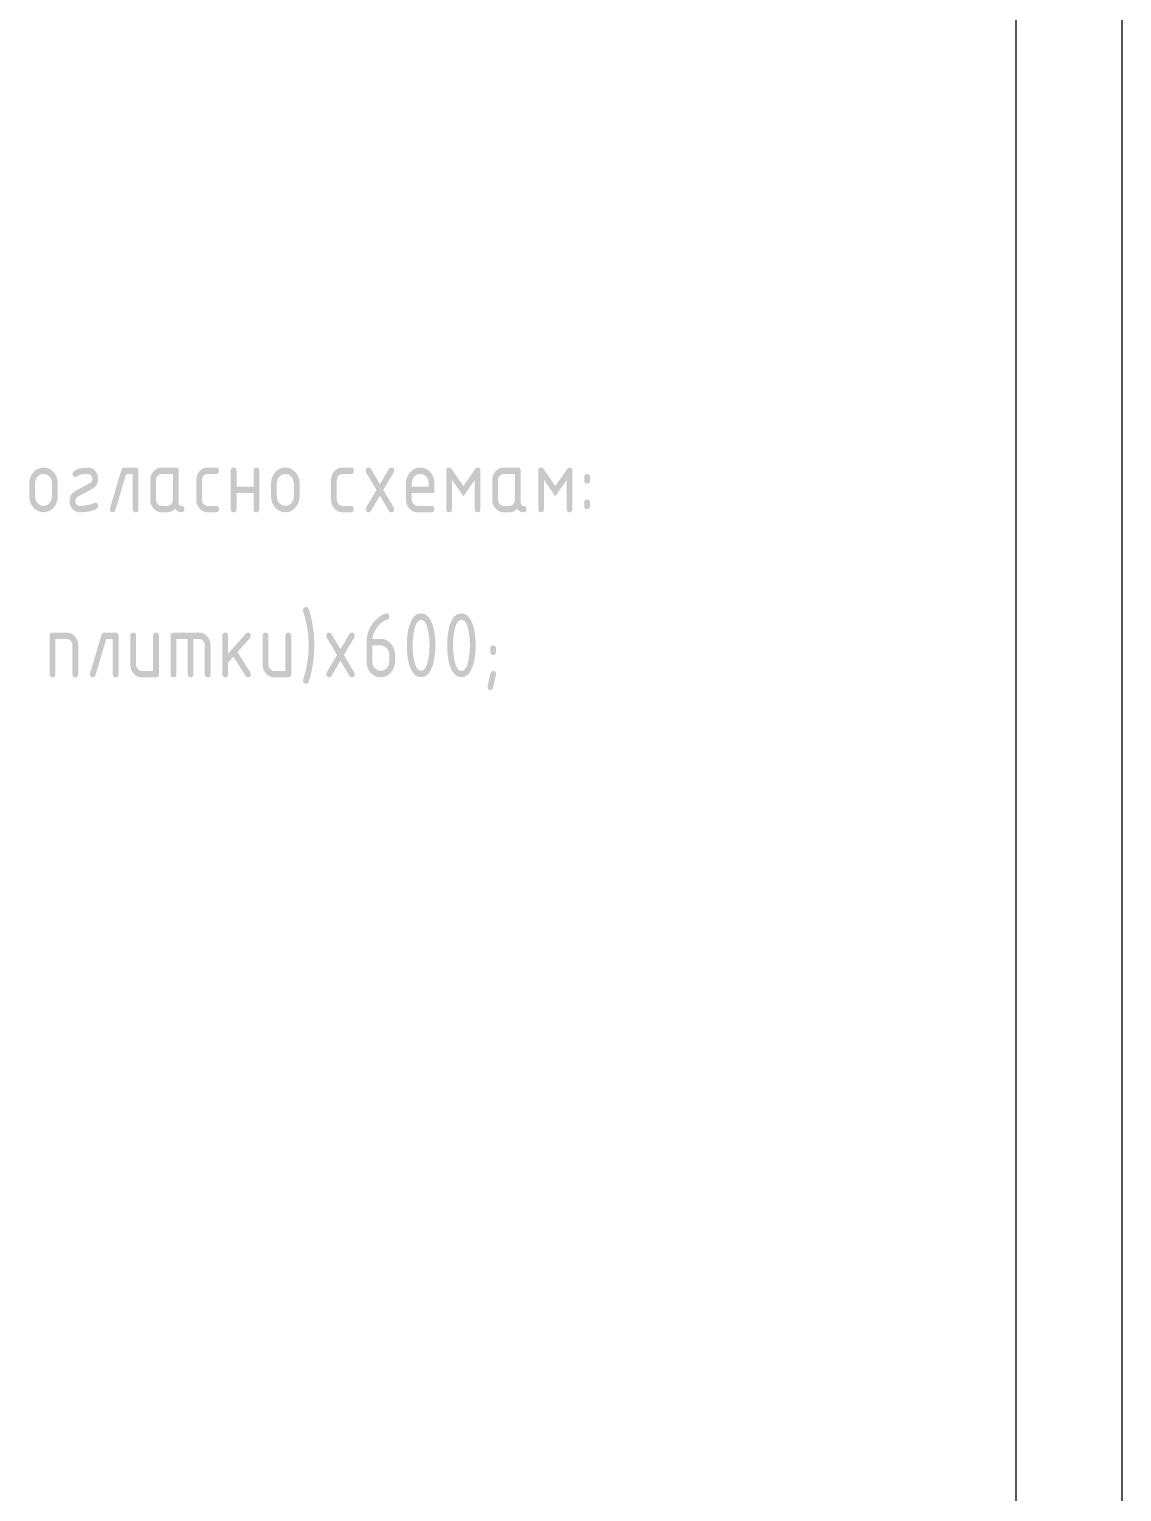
# Model space of a CAD drawing. Header units: millimetres. Extents: x 0 to 1189, y 0 to 841.
# Drawn here: x 1137.4 to 1189.1, y 212.2 to 281.4 of the extents above; entities that cross this region are included whole.
import ezdxf

# ---------------------------------------------------------------- set-up
doc = ezdxf.new("R2010")
doc.units = ezdxf.units.MM

msp = doc.modelspace()

# ---------------------------------------------------------------- hatches: boundary and pattern name
h = msp.add_hatch(color=7)
h.paths.add_polyline_path([(1137.395426, 259.330394), (1137.395426, 259.935628), (1137.40757, 260.088134), (1137.444209, 260.228392), (1137.505652, 260.356765), (1137.59221, 260.473614), (1137.695804, 260.570301), (1137.80994, 260.638979), (1137.934825, 260.679958), (1138.070665, 260.693549), (1138.206427, 260.680019), (1138.331183, 260.639461), (1138.445293, 260.571929), (1138.54912, 260.477473), (1138.635592, 260.360874), (1138.696845, 260.232182), (1138.733295, 260.090675), (1138.745352, 259.935628), (1138.745352, 259.330394), (1138.732623, 259.180437), (1138.694778, 259.041488), (1138.632336, 258.913598), (1138.545812, 258.796817), (1138.443355, 258.700131), (1138.329323, 258.631453), (1138.204748, 258.590473), (1138.070665, 258.576883), (1137.934825, 258.590473), (1137.80994, 258.631453), (1137.695804, 258.700131), (1137.59221, 258.796817), (1137.505652, 258.913598), (1137.444209, 259.041488), (1137.40757, 259.180437)])
h.paths.add_polyline_path([(1138.474154, 259.334804), (1138.474154, 259.940038), (1138.445285, 260.113602), (1138.357297, 260.261948), (1138.22659, 260.360822), (1138.070665, 260.393137), (1137.91474, 260.360822), (1137.784033, 260.261948), (1137.695838, 260.113602), (1137.667175, 259.940038), (1137.667175, 259.334804), (1137.695838, 259.157932), (1137.784033, 259.012894), (1137.91474, 258.911815), (1138.070665, 258.877295), (1138.22659, 258.911815), (1138.357297, 259.012894), (1138.445285, 259.159379)])
h = msp.add_hatch(color=7)
h.dxf.hatch_style = 2
h.paths.add_polyline_path([(1140.51761, 259.029981), (1140.577253, 259.020464), (1140.619792, 258.991879), (1140.645277, 258.944173), (1140.65376, 258.877295), (1140.634399, 258.801709), (1140.578244, 258.742247), (1140.430664, 258.6699), (1140.247584, 258.618224), (1140.029052, 258.587218), (1139.775123, 258.576883), (1139.682114, 258.586391), (1139.595358, 258.614916), (1139.515527, 258.662459), (1139.443292, 258.729018), (1139.381736, 258.810098), (1139.338216, 258.90017), (1139.312369, 258.998924), (1139.303834, 259.106049), (1139.32087, 259.259873), (1139.371909, 259.391165), (1139.456848, 259.499514), (1139.575583, 259.584504), (1140.272871, 259.960984), (1140.354588, 260.042013), (1140.382562, 260.164383), (1140.368231, 260.251061), (1140.325787, 260.325337), (1140.25847, 260.372949), (1140.182471, 260.388727), (1139.981278, 260.381906), (1139.839615, 260.358962), (1139.743222, 260.321065), (1139.635666, 260.257538), (1139.575583, 260.24045), (1139.524113, 260.25051), (1139.481325, 260.282894), (1139.449286, 260.334157), (1139.439984, 260.388727), (1139.457416, 260.464381), (1139.511642, 260.524326), (1139.642349, 260.598904), (1139.797447, 260.651726), (1139.97735, 260.683154), (1140.182471, 260.693549), (1140.27579, 260.684041), (1140.36265, 260.655515), (1140.442378, 260.607973), (1140.514303, 260.541414), (1140.619378, 260.368815), (1140.65376, 260.164383), (1140.636733, 260.010559), (1140.585754, 259.879266), (1140.500979, 259.770918), (1140.382562, 259.685928), (1139.688582, 259.313306), (1139.603764, 259.230555), (1139.575583, 259.106049), (1139.589639, 259.019371), (1139.631807, 258.945094), (1139.698091, 258.895278), (1139.775123, 258.877295), (1139.966748, 258.886071), (1140.145609, 258.912366), (1140.311757, 258.956127), (1140.465245, 259.017304)])
h = msp.add_hatch(color=7)
h.dxf.hatch_style = 2
h.paths.add_polyline_path([(1141.887481, 260.693549), (1142.426018, 260.693549), (1142.485661, 260.684101), (1142.5282, 260.655998), (1142.553685, 260.609601), (1142.562168, 260.545272), (1142.562168, 258.725159), (1142.553685, 258.658971), (1142.5282, 258.61278), (1142.485661, 258.585711), (1142.426018, 258.576883), (1142.367012, 258.585711), (1142.324801, 258.61278), (1142.299437, 258.658971), (1142.29097, 258.725159), (1142.29097, 260.388727), (1141.981739, 260.388727), (1141.472416, 258.678306), (1141.427354, 258.60217), (1141.348392, 258.576883), (1141.288749, 258.586391), (1141.246211, 258.614916), (1141.220726, 258.662459), (1141.212242, 258.729018), (1141.22051, 258.775871), (1141.751882, 260.570628), (1141.805212, 260.663921)])
h = msp.add_hatch(color=7)
h.paths.add_polyline_path([(1144.199378, 260.388727), (1143.66029, 260.388727), (1143.555421, 260.366954), (1143.467916, 260.30384), (1143.41176, 260.205586), (1143.392399, 260.088315), (1143.392399, 259.182117), (1143.412243, 259.0665), (1143.471774, 258.966592), (1143.558797, 258.899619), (1143.66029, 258.877295), (1143.931488, 258.877295), (1144.034151, 258.899619), (1144.119452, 258.966592), (1144.179466, 259.064846), (1144.199378, 259.182117)])
h.paths.add_polyline_path([(1144.737916, 258.725159), (1144.729578, 258.658971), (1144.704705, 258.61278), (1144.663501, 258.585711), (1144.606175, 258.576883), (1144.51507, 258.58646), (1144.433369, 258.615468), (1144.360764, 258.664319), (1144.296943, 258.733428), (1144.217207, 258.664319), (1144.129925, 258.615468), (1144.034789, 258.58646), (1143.931488, 258.576883), (1143.66029, 258.576883), (1143.551321, 258.587347), (1143.451241, 258.619257), (1143.360463, 258.673388), (1143.2794, 258.750515), (1143.209947, 258.843533), (1143.160337, 258.945646), (1143.130572, 259.058093), (1143.12065, 259.182117), (1143.12065, 260.088315), (1143.130572, 260.210478), (1143.160337, 260.323133), (1143.209947, 260.426279), (1143.2794, 260.519916), (1143.360463, 260.595183), (1143.451241, 260.649521), (1143.551321, 260.682465), (1143.66029, 260.693549), (1144.334426, 260.693549), (1144.394069, 260.684101), (1144.436607, 260.655998), (1144.462093, 260.609601), (1144.470576, 260.545272), (1144.470576, 259.029981), (1144.479051, 258.963104), (1144.504476, 258.915398), (1144.546851, 258.886812), (1144.606175, 258.877295), (1144.663501, 258.867786), (1144.704705, 258.839261), (1144.729578, 258.791719)])
h = msp.add_hatch(color=7)
h.dxf.hatch_style = 2
h.paths.add_polyline_path([(1145.568585, 260.088315), (1145.568585, 259.182117), (1145.588428, 259.0665), (1145.64796, 258.966592), (1145.734983, 258.899619), (1145.836475, 258.877295), (1146.239414, 258.877295), (1146.299057, 258.867786), (1146.341595, 258.839261), (1146.36708, 258.791719), (1146.375564, 258.725159), (1146.36708, 258.658971), (1146.341595, 258.61278), (1146.299057, 258.585711), (1146.239414, 258.576883), (1145.836475, 258.576883), (1145.727507, 258.587347), (1145.627427, 258.619257), (1145.536649, 258.673388), (1145.455586, 258.750515), (1145.386132, 258.843533), (1145.336523, 258.945646), (1145.306757, 259.058093), (1145.296836, 259.182117), (1145.296836, 260.088315), (1145.306757, 260.210478), (1145.336523, 260.323133), (1145.386132, 260.426279), (1145.455586, 260.519916), (1145.536649, 260.595183), (1145.627427, 260.649521), (1145.727507, 260.682465), (1145.836475, 260.693549), (1146.239414, 260.693549), (1146.299057, 260.684041), (1146.341595, 260.655515), (1146.36708, 260.607973), (1146.375564, 260.541414), (1146.36708, 260.474536), (1146.341595, 260.42683), (1146.299057, 260.398244), (1146.239414, 260.388727), (1145.836475, 260.388727), (1145.731607, 260.366954), (1145.644101, 260.30384), (1145.587946, 260.205586)])
h = msp.add_hatch(color=7)
h.dxf.hatch_style = 2
h.paths.add_polyline_path([(1147.205443, 259.48308), (1147.205443, 258.725159), (1147.196968, 258.658971), (1147.171544, 258.61278), (1147.129169, 258.585711), (1147.069844, 258.576883), (1147.010201, 258.585711), (1146.967663, 258.61278), (1146.942178, 258.658971), (1146.933694, 258.725159), (1146.933694, 260.545272), (1146.942178, 260.609601), (1146.967663, 260.655998), (1147.010201, 260.684101), (1147.069844, 260.693549), (1147.129169, 260.684101), (1147.171544, 260.655998), (1147.196968, 260.609601), (1147.205443, 260.545272), (1147.205443, 259.787351), (1148.012423, 259.787351), (1148.012423, 260.545272), (1148.020889, 260.609601), (1148.046253, 260.655998), (1148.088464, 260.684101), (1148.14747, 260.693549), (1148.207114, 260.684101), (1148.249652, 260.655998), (1148.275137, 260.609601), (1148.28362, 260.545272), (1148.28362, 258.725159), (1148.275137, 258.658971), (1148.249652, 258.61278), (1148.207114, 258.585711), (1148.14747, 258.576883), (1148.088464, 258.585711), (1148.046253, 258.61278), (1148.020889, 258.658971), (1148.012423, 258.725159), (1148.012423, 259.48308)])
h = msp.add_hatch(color=7)
h.paths.add_polyline_path([(1148.842102, 259.330394), (1148.842102, 259.935628), (1148.854246, 260.088134), (1148.890885, 260.228392), (1148.952328, 260.356765), (1149.038886, 260.473614), (1149.14248, 260.570301), (1149.256616, 260.638979), (1149.381501, 260.679958), (1149.517341, 260.693549), (1149.653104, 260.680019), (1149.777859, 260.639461), (1149.891969, 260.571929), (1149.995796, 260.477473), (1150.082268, 260.360874), (1150.143521, 260.232182), (1150.179971, 260.090675), (1150.192028, 259.935628), (1150.192028, 259.330394), (1150.179299, 259.180437), (1150.141454, 259.041488), (1150.079012, 258.913598), (1149.992488, 258.796817), (1149.890031, 258.700131), (1149.775999, 258.631453), (1149.651424, 258.590473), (1149.517341, 258.576883), (1149.381501, 258.590473), (1149.256616, 258.631453), (1149.14248, 258.700131), (1149.038886, 258.796817), (1148.952328, 258.913598), (1148.890885, 259.041488), (1148.854246, 259.180437)])
h.paths.add_polyline_path([(1149.92083, 259.334804), (1149.92083, 259.940038), (1149.891961, 260.113602), (1149.803973, 260.261948), (1149.673266, 260.360822), (1149.517341, 260.393137), (1149.361416, 260.360822), (1149.230709, 260.261948), (1149.142515, 260.113602), (1149.113851, 259.940038), (1149.113851, 259.334804), (1149.142515, 259.157932), (1149.230709, 259.012894), (1149.361416, 258.911815), (1149.517341, 258.877295), (1149.673266, 258.911815), (1149.803973, 259.012894), (1149.891961, 259.159379)])
h = msp.add_hatch(color=7)
h.dxf.hatch_style = 2
h.paths.add_polyline_path([(1151.952941, 260.088315), (1151.952941, 259.182117), (1151.972784, 259.0665), (1152.032316, 258.966592), (1152.119339, 258.899619), (1152.220831, 258.877295), (1152.62377, 258.877295), (1152.683413, 258.867786), (1152.725951, 258.839261), (1152.751436, 258.791719), (1152.75992, 258.725159), (1152.751436, 258.658971), (1152.725951, 258.61278), (1152.683413, 258.585711), (1152.62377, 258.576883), (1152.220831, 258.576883), (1152.111863, 258.587347), (1152.011783, 258.619257), (1151.921005, 258.673388), (1151.839941, 258.750515), (1151.770488, 258.843533), (1151.720879, 258.945646), (1151.691113, 259.058093), (1151.681191, 259.182117), (1151.681191, 260.088315), (1151.691113, 260.210478), (1151.720879, 260.323133), (1151.770488, 260.426279), (1151.839941, 260.519916), (1151.921005, 260.595183), (1152.011783, 260.649521), (1152.111863, 260.682465), (1152.220831, 260.693549), (1152.62377, 260.693549), (1152.683413, 260.684041), (1152.725951, 260.655515), (1152.751436, 260.607973), (1152.75992, 260.541414), (1152.751436, 260.474536), (1152.725951, 260.42683), (1152.683413, 260.398244), (1152.62377, 260.388727), (1152.220831, 260.388727), (1152.115963, 260.366954), (1152.028457, 260.30384), (1151.972302, 260.205586)])
h = msp.add_hatch(color=7)
h.dxf.hatch_style = 2
h.paths.add_polyline_path([(1154.155346, 259.635216), (1154.645377, 258.809495), (1154.667976, 258.725159), (1154.659493, 258.658971), (1154.634008, 258.61278), (1154.591469, 258.585711), (1154.531826, 258.576883), (1154.467127, 258.592661), (1154.419378, 258.640272), (1153.993289, 259.360159), (1153.5672, 258.640272), (1153.519175, 258.592661), (1153.4542, 258.576883), (1153.402731, 258.586942), (1153.359943, 258.619326), (1153.329075, 258.669142), (1153.31805, 258.725159), (1153.34065, 258.809495), (1153.831232, 259.635216), (1153.34065, 260.456527), (1153.31805, 260.545272), (1153.326534, 260.609601), (1153.352019, 260.655998), (1153.394557, 260.684101), (1153.4542, 260.693549), (1153.519175, 260.677771), (1153.5672, 260.630159), (1153.993289, 259.910272), (1154.419378, 260.630159), (1154.467127, 260.677771), (1154.531826, 260.693549), (1154.591469, 260.684721), (1154.634008, 260.657651), (1154.659493, 260.611461), (1154.667976, 260.545272), (1154.645377, 260.456527)])
h = msp.add_hatch(color=7)
h.paths.add_polyline_path([(1155.901697, 260.393137), (1155.745772, 260.360822), (1155.615065, 260.261948), (1155.52687, 260.115049), (1155.498207, 259.940038), (1155.498207, 259.787351), (1156.305186, 259.787351), (1156.305186, 259.940038), (1156.276317, 260.115049), (1156.188329, 260.261948), (1156.057622, 260.360822)])
h.paths.add_polyline_path([(1155.498207, 259.48308), (1155.498207, 259.182117), (1155.518051, 259.0665), (1155.577582, 258.966592), (1155.664605, 258.899619), (1155.766098, 258.877295), (1156.440234, 258.877295), (1156.499877, 258.867786), (1156.542416, 258.839261), (1156.567901, 258.791719), (1156.576384, 258.725159), (1156.567901, 258.658971), (1156.542416, 258.61278), (1156.499877, 258.585711), (1156.440234, 258.576883), (1155.766098, 258.576883), (1155.65713, 258.587347), (1155.557049, 258.619257), (1155.466271, 258.673388), (1155.385208, 258.750515), (1155.315755, 258.843533), (1155.266146, 258.945646), (1155.23638, 259.058093), (1155.226458, 259.182117), (1155.226458, 259.935628), (1155.238602, 260.088134), (1155.275241, 260.228392), (1155.336684, 260.356765), (1155.423242, 260.473614), (1155.526836, 260.570301), (1155.640972, 260.638979), (1155.765857, 260.679958), (1155.901697, 260.693549), (1156.037459, 260.680019), (1156.162215, 260.639461), (1156.276325, 260.571929), (1156.380152, 260.477473), (1156.466624, 260.360942), (1156.527877, 260.232733), (1156.564327, 260.092535), (1156.576384, 259.940038), (1156.576384, 259.48308)])
h = msp.add_hatch(color=7)
h.dxf.hatch_style = 2
h.paths.add_polyline_path([(1157.945704, 259.330394), (1157.406615, 260.109261), (1157.406615, 258.725159), (1157.39814, 258.658971), (1157.372715, 258.61278), (1157.330341, 258.585711), (1157.271016, 258.576883), (1157.211373, 258.585711), (1157.168835, 258.61278), (1157.14335, 258.658971), (1157.134866, 258.725159), (1157.134866, 260.545272), (1157.14335, 260.609601), (1157.168835, 260.655998), (1157.211373, 260.684101), (1157.271016, 260.693549), (1157.338816, 260.670743), (1157.406615, 260.600394), (1157.945704, 259.821527), (1158.484792, 260.600394), (1158.552592, 260.670743), (1158.620391, 260.693549), (1158.677718, 260.684101), (1158.718921, 260.655998), (1158.743795, 260.609601), (1158.752132, 260.545272), (1158.752132, 258.725159), (1158.743795, 258.658971), (1158.718921, 258.61278), (1158.677718, 258.585711), (1158.620391, 258.576883), (1158.561067, 258.585711), (1158.518692, 258.61278), (1158.493267, 258.658971), (1158.484792, 258.725159), (1158.484792, 260.109261)])
h = msp.add_hatch(color=7)
h.paths.add_polyline_path([(1160.38978, 260.388727), (1159.850691, 260.388727), (1159.745823, 260.366954), (1159.658317, 260.30384), (1159.602162, 260.205586), (1159.582801, 260.088315), (1159.582801, 259.182117), (1159.602645, 259.0665), (1159.662176, 258.966592), (1159.749199, 258.899619), (1159.850691, 258.877295), (1160.121889, 258.877295), (1160.224553, 258.899619), (1160.309854, 258.966592), (1160.369867, 259.064846), (1160.38978, 259.182117)])
h.paths.add_polyline_path([(1160.928317, 258.725159), (1160.91998, 258.658971), (1160.895107, 258.61278), (1160.853903, 258.585711), (1160.796577, 258.576883), (1160.705471, 258.58646), (1160.623771, 258.615468), (1160.551165, 258.664319), (1160.487345, 258.733428), (1160.407608, 258.664319), (1160.320327, 258.615468), (1160.225191, 258.58646), (1160.121889, 258.576883), (1159.850691, 258.576883), (1159.741723, 258.587347), (1159.641643, 258.619257), (1159.550865, 258.673388), (1159.469802, 258.750515), (1159.400349, 258.843533), (1159.350739, 258.945646), (1159.320974, 259.058093), (1159.311052, 259.182117), (1159.311052, 260.088315), (1159.320974, 260.210478), (1159.350739, 260.323133), (1159.400349, 260.426279), (1159.469802, 260.519916), (1159.550865, 260.595183), (1159.641643, 260.649521), (1159.741723, 260.682465), (1159.850691, 260.693549), (1160.524828, 260.693549), (1160.584471, 260.684101), (1160.627009, 260.655998), (1160.652494, 260.609601), (1160.660978, 260.545272), (1160.660978, 259.029981), (1160.669453, 258.963104), (1160.694878, 258.915398), (1160.737252, 258.886812), (1160.796577, 258.877295), (1160.853903, 258.867786), (1160.895107, 258.839261), (1160.91998, 258.791719)])
h = msp.add_hatch(color=7)
h.dxf.hatch_style = 2
h.paths.add_polyline_path([(1162.298075, 259.330394), (1161.758986, 260.109261), (1161.758986, 258.725159), (1161.750512, 258.658971), (1161.725087, 258.61278), (1161.682712, 258.585711), (1161.623387, 258.576883), (1161.563744, 258.585711), (1161.521206, 258.61278), (1161.495721, 258.658971), (1161.487237, 258.725159), (1161.487237, 260.545272), (1161.495721, 260.609601), (1161.521206, 260.655998), (1161.563744, 260.684101), (1161.623387, 260.693549), (1161.691187, 260.670743), (1161.758986, 260.600394), (1162.298075, 259.821527), (1162.837164, 260.600394), (1162.904963, 260.670743), (1162.972762, 260.693549), (1163.030089, 260.684101), (1163.071292, 260.655998), (1163.096166, 260.609601), (1163.104503, 260.545272), (1163.104503, 258.725159), (1163.096166, 258.658971), (1163.071292, 258.61278), (1163.030089, 258.585711), (1162.972762, 258.576883), (1162.913438, 258.585711), (1162.871063, 258.61278), (1162.845638, 258.658971), (1162.837164, 258.725159), (1162.837164, 260.109261)])
h = msp.add_hatch(color=7)
h.paths.add_polyline_path([(1163.663423, 259.029981), (1163.671906, 259.096541), (1163.697392, 259.144083), (1163.73993, 259.172608), (1163.799573, 259.182117), (1163.858898, 259.172608), (1163.901272, 259.144083), (1163.926697, 259.096541), (1163.935172, 259.029981), (1163.935172, 258.877295), (1163.926697, 258.810736), (1163.901272, 258.763193), (1163.858898, 258.734668), (1163.799573, 258.725159), (1163.73993, 258.734668), (1163.697392, 258.763193), (1163.671906, 258.810736), (1163.663423, 258.877295)])
h.paths.add_polyline_path([(1163.663423, 260.24045), (1163.671906, 260.304779), (1163.697392, 260.351176), (1163.73993, 260.379279), (1163.799573, 260.388727), (1163.858898, 260.379279), (1163.901272, 260.351176), (1163.926697, 260.304779), (1163.935172, 260.24045), (1163.935172, 260.088315), (1163.926697, 260.021437), (1163.901272, 259.973731), (1163.858898, 259.945145), (1163.799573, 259.935628), (1163.73993, 259.945145), (1163.697392, 259.973731), (1163.671906, 260.021437), (1163.663423, 260.088315)])
h = msp.add_hatch(color=7)
h.dxf.hatch_style = 2
h.paths.add_polyline_path([(1150.624603, 252.276446), (1150.604277, 252.733128), (1150.54137, 253.186503), (1150.513284, 253.325392), (1150.473777, 253.488155), (1150.423005, 253.67469), (1150.361122, 253.884892), (1150.352854, 253.940014), (1150.363878, 253.99989), (1150.394746, 254.050257), (1150.439188, 254.082159), (1150.489004, 254.092149), (1150.562936, 254.075337), (1150.605862, 254.020491), (1150.660217, 253.872912), (1150.711213, 253.697686), (1150.759418, 253.495485), (1150.805402, 253.26698), (1150.870239, 252.774814), (1150.892494, 252.276446), (1150.870239, 251.777872), (1150.805402, 251.285912), (1150.759418, 251.057261), (1150.711213, 250.854449), (1150.660217, 250.677887), (1150.605862, 250.527991), (1150.562936, 250.476522), (1150.489004, 250.460192), (1150.440428, 250.470252), (1150.394746, 250.502635), (1150.363878, 250.553898), (1150.352854, 250.608469), (1150.361122, 250.66359), (1150.423005, 250.876265), (1150.473777, 251.063979), (1150.513284, 251.227199), (1150.54137, 251.36639), (1150.604277, 251.819764)])
h = msp.add_hatch(color=7)
h.paths.add_polyline_path([(1153.630896, 252.276446), (1153.630896, 251.522935), (1153.65956, 251.346064), (1153.747754, 251.201025), (1153.878461, 251.099946), (1154.034386, 251.065426), (1154.190311, 251.099946), (1154.321018, 251.201025), (1154.409006, 251.347511), (1154.437875, 251.522935), (1154.437875, 251.823347), (1154.409006, 251.998358), (1154.321018, 252.145257), (1154.190311, 252.244131), (1154.034386, 252.276446)])
h.paths.add_polyline_path([(1154.301725, 253.791737), (1154.361369, 253.782229), (1154.403907, 253.753703), (1154.429392, 253.706161), (1154.437875, 253.639602), (1154.420926, 253.552165), (1154.370076, 253.512271), (1154.224917, 253.453678), (1154.08937, 253.366405), (1153.963124, 253.250504), (1153.84587, 253.106025), (1153.766823, 252.978221), (1153.705448, 252.848401), (1153.662471, 252.716204), (1153.638613, 252.581268), (1154.034386, 252.581268), (1154.170691, 252.567669), (1154.296351, 252.526629), (1154.410642, 252.457787), (1154.512841, 252.360782), (1154.599313, 252.244252), (1154.660566, 252.116043), (1154.697016, 251.975844), (1154.709073, 251.823347), (1154.709073, 251.522935), (1154.696344, 251.369809), (1154.658499, 251.228517), (1154.596057, 251.099937), (1154.509533, 250.984949), (1154.407076, 250.888262), (1154.293044, 250.819584), (1154.168469, 250.778605), (1154.034386, 250.765014), (1153.898546, 250.778545), (1153.773661, 250.819102), (1153.659525, 250.886634), (1153.555931, 250.98109), (1153.469373, 251.097552), (1153.40793, 251.225279), (1153.371291, 251.364168), (1153.359147, 251.514115), (1153.359147, 252.428582), (1153.378336, 252.677851), (1153.435766, 252.911308), (1153.53123, 253.128849), (1153.66452, 253.33037), (1153.785771, 253.471076), (1153.911878, 253.588683), (1154.043567, 253.684069), (1154.18156, 253.758113), (1154.251565, 253.78278)])
h = msp.add_hatch(color=7)
h.paths.add_polyline_path([(1156.34646, 252.276446), (1156.329028, 252.643142), (1156.274802, 252.987514), (1156.213884, 253.206699), (1156.138445, 253.362685), (1156.048227, 253.455935), (1155.942971, 253.486915), (1155.839109, 253.455866), (1155.748736, 253.362134), (1155.672522, 253.204839), (1155.611139, 252.983104), (1155.556913, 252.63763), (1155.539481, 252.276446), (1155.556913, 251.913333), (1155.611139, 251.569237), (1155.671979, 251.349362), (1155.747289, 251.191861), (1155.837482, 251.097095), (1155.942971, 251.065426), (1156.048227, 251.097095), (1156.138445, 251.191861), (1156.213884, 251.349362), (1156.274802, 251.569237), (1156.329028, 251.913333)])
h.paths.add_polyline_path([(1156.617658, 252.276446), (1156.609881, 252.015325), (1156.586859, 251.772084), (1156.549058, 251.547033), (1156.496942, 251.340483), (1156.398214, 251.08825), (1156.272253, 250.908468), (1156.120143, 250.800826), (1155.942971, 250.765014), (1155.764024, 250.800826), (1155.611483, 250.908468), (1155.485091, 251.08825), (1155.384589, 251.340483), (1155.334704, 251.547033), (1155.298049, 251.772084), (1155.275449, 252.015325), (1155.267732, 252.276446), (1155.275449, 252.539875), (1155.298049, 252.784391), (1155.334704, 253.00989), (1155.384589, 253.216268), (1155.485091, 253.468733), (1155.611483, 253.64849), (1155.764024, 253.756003), (1155.942971, 253.791737), (1156.120143, 253.756003), (1156.272253, 253.64849), (1156.398214, 253.468733), (1156.496942, 253.216268), (1156.549058, 253.008029), (1156.586859, 252.782737), (1156.609881, 252.539255)])
h = msp.add_hatch(color=7)
h.paths.add_polyline_path([(1158.255045, 252.276446), (1158.237613, 252.643142), (1158.183387, 252.987514), (1158.122469, 253.206699), (1158.04703, 253.362685), (1157.956811, 253.455935), (1157.851555, 253.486915), (1157.747694, 253.455866), (1157.657321, 253.362134), (1157.581107, 253.204839), (1157.519724, 252.983104), (1157.465498, 252.63763), (1157.448066, 252.276446), (1157.465498, 251.913333), (1157.519724, 251.569237), (1157.580564, 251.349362), (1157.655874, 251.191861), (1157.746066, 251.097095), (1157.851555, 251.065426), (1157.956811, 251.097095), (1158.04703, 251.191861), (1158.122469, 251.349362), (1158.183387, 251.569237), (1158.237613, 251.913333)])
h.paths.add_polyline_path([(1158.526243, 252.276446), (1158.518465, 252.015325), (1158.495443, 251.772084), (1158.457642, 251.547033), (1158.405526, 251.340483), (1158.306799, 251.08825), (1158.180837, 250.908468), (1158.028728, 250.800826), (1157.851555, 250.765014), (1157.672608, 250.800826), (1157.520068, 250.908468), (1157.393676, 251.08825), (1157.293174, 251.340483), (1157.243289, 251.547033), (1157.206633, 251.772084), (1157.184033, 252.015325), (1157.176316, 252.276446), (1157.184033, 252.539875), (1157.206633, 252.784391), (1157.243289, 253.00989), (1157.293174, 253.216268), (1157.393676, 253.468733), (1157.520068, 253.64849), (1157.672608, 253.756003), (1157.851555, 253.791737), (1158.028728, 253.756003), (1158.180837, 253.64849), (1158.306799, 253.468733), (1158.405526, 253.216268), (1158.457642, 253.008029), (1158.495443, 252.782737), (1158.518465, 252.539255)])
h = msp.add_hatch(color=7)
h.dxf.hatch_style = 2
h.paths.add_polyline_path([(1138.36202, 250.913291), (1138.36202, 252.733404), (1138.370503, 252.797732), (1138.395988, 252.844129), (1138.438527, 252.872232), (1138.49817, 252.881681), (1139.172857, 252.881681), (1139.279578, 252.870596), (1139.378805, 252.837652), (1139.470281, 252.783314), (1139.553747, 252.708048), (1139.622881, 252.61441), (1139.672327, 252.511264), (1139.702032, 252.398609), (1139.711946, 252.276446), (1139.711946, 250.913291), (1139.703462, 250.847102), (1139.677977, 250.800912), (1139.635439, 250.773842), (1139.575796, 250.765014), (1139.51679, 250.773842), (1139.474579, 250.800912), (1139.449214, 250.847102), (1139.440748, 250.913291), (1139.440748, 252.276446), (1139.421386, 252.393717), (1139.365231, 252.491971), (1139.277519, 252.556739), (1139.172857, 252.576859), (1138.633769, 252.576859), (1138.633769, 250.913291), (1138.625294, 250.847102), (1138.599869, 250.800912), (1138.557494, 250.773842), (1138.49817, 250.765014), (1138.438527, 250.773842), (1138.395988, 250.800912), (1138.370503, 250.847102)])
h = msp.add_hatch(color=7)
h.dxf.hatch_style = 2
h.paths.add_polyline_path([(1140.945843, 252.881681), (1141.48438, 252.881681), (1141.544023, 252.872232), (1141.586562, 252.844129), (1141.612047, 252.797732), (1141.62053, 252.733404), (1141.62053, 250.913291), (1141.612047, 250.847102), (1141.586562, 250.800912), (1141.544023, 250.773842), (1141.48438, 250.765014), (1141.425374, 250.773842), (1141.383163, 250.800912), (1141.357799, 250.847102), (1141.349332, 250.913291), (1141.349332, 252.576859), (1141.040101, 252.576859), (1140.530778, 250.866438), (1140.485716, 250.790301), (1140.406754, 250.765014), (1140.347111, 250.774522), (1140.304573, 250.803048), (1140.279088, 250.85059), (1140.270604, 250.917149), (1140.278872, 250.964003), (1140.810244, 252.75876), (1140.863574, 252.852053)])
h = msp.add_hatch(color=7)
h.dxf.hatch_style = 2
h.paths.add_polyline_path([(1143.529115, 252.733404), (1143.529115, 250.913291), (1143.520631, 250.847102), (1143.495146, 250.800912), (1143.452608, 250.773842), (1143.392965, 250.765014), (1142.718829, 250.765014), (1142.60986, 250.775478), (1142.50978, 250.807389), (1142.419002, 250.86152), (1142.337939, 250.938647), (1142.268486, 251.031664), (1142.218876, 251.133777), (1142.189111, 251.246225), (1142.179189, 251.370248), (1142.179189, 252.733404), (1142.187672, 252.797732), (1142.213157, 252.844129), (1142.255696, 252.872232), (1142.315339, 252.881681), (1142.374663, 252.872232), (1142.417038, 252.844129), (1142.442463, 252.797732), (1142.450938, 252.733404), (1142.450938, 251.370248), (1142.470782, 251.254631), (1142.530313, 251.154723), (1142.617336, 251.08775), (1142.718829, 251.065426), (1143.257917, 251.065426), (1143.257917, 252.733404), (1143.266383, 252.797732), (1143.291748, 252.844129), (1143.333959, 252.872232), (1143.392965, 252.881681), (1143.452608, 252.872232), (1143.495146, 252.844129), (1143.520631, 252.797732)])
h = msp.add_hatch(color=7)
h.dxf.hatch_style = 2
h.paths.add_polyline_path([(1144.223924, 252.881681), (1145.4377, 252.881681), (1145.546039, 252.870596), (1145.645025, 252.837652), (1145.735433, 252.783314), (1145.818038, 252.708048), (1145.887491, 252.61441), (1145.937101, 252.511264), (1145.966866, 252.398609), (1145.976788, 252.276446), (1145.976788, 250.913291), (1145.968305, 250.847102), (1145.942819, 250.800912), (1145.900281, 250.773842), (1145.840638, 250.765014), (1145.781313, 250.773842), (1145.738939, 250.800912), (1145.713514, 250.847102), (1145.705039, 250.913291), (1145.705039, 252.276446), (1145.685678, 252.393717), (1145.629522, 252.491971), (1145.542086, 252.556739), (1145.4377, 252.576859), (1145.166502, 252.576859), (1145.166502, 250.913291), (1145.158018, 250.847102), (1145.132533, 250.800912), (1145.089995, 250.773842), (1145.030351, 250.765014), (1144.973258, 250.773842), (1144.932028, 250.800912), (1144.907026, 250.847102), (1144.898611, 250.913291), (1144.898611, 252.576859), (1144.359522, 252.576859), (1144.359522, 250.913291), (1144.351048, 250.847102), (1144.325623, 250.800912), (1144.283248, 250.773842), (1144.223924, 250.765014), (1144.16428, 250.773842), (1144.121742, 250.800912), (1144.096257, 250.847102), (1144.087773, 250.913291), (1144.087773, 252.733404), (1144.096257, 252.797732), (1144.121742, 252.844129), (1144.16428, 252.872232)])
h = msp.add_hatch(color=7)
h.dxf.hatch_style = 2
h.paths.add_polyline_path([(1146.807434, 251.886737), (1147.655754, 252.839237), (1147.69682, 252.871621), (1147.749461, 252.881681), (1147.809104, 252.872232), (1147.851642, 252.844129), (1147.877128, 252.797732), (1147.885611, 252.733404), (1147.874793, 252.675733), (1147.843719, 252.62757), (1147.252265, 251.958946), (1147.859153, 251.002036), (1147.885611, 250.913291), (1147.877128, 250.847102), (1147.851642, 250.800912), (1147.809104, 250.773842), (1147.749461, 250.765014), (1147.684762, 250.780792), (1147.637013, 250.828404), (1147.056032, 251.74287), (1146.807434, 251.459545), (1146.807434, 250.913291), (1146.798959, 250.847102), (1146.773534, 250.800912), (1146.73116, 250.773842), (1146.671835, 250.765014), (1146.612192, 250.773842), (1146.569654, 250.800912), (1146.544168, 250.847102), (1146.535685, 250.913291), (1146.535685, 252.733404), (1146.544168, 252.797732), (1146.569654, 252.844129), (1146.612192, 252.872232), (1146.671835, 252.881681), (1146.73116, 252.872232), (1146.773534, 252.844129), (1146.798959, 252.797732), (1146.807434, 252.733404)])
h = msp.add_hatch(color=7)
h.dxf.hatch_style = 2
h.paths.add_polyline_path([(1149.794196, 252.733404), (1149.794196, 250.913291), (1149.785712, 250.847102), (1149.760227, 250.800912), (1149.717689, 250.773842), (1149.658046, 250.765014), (1148.983909, 250.765014), (1148.874941, 250.775478), (1148.774861, 250.807389), (1148.684083, 250.86152), (1148.603019, 250.938647), (1148.533566, 251.031664), (1148.483957, 251.133777), (1148.454191, 251.246225), (1148.444269, 251.370248), (1148.444269, 252.733404), (1148.452753, 252.797732), (1148.478238, 252.844129), (1148.520776, 252.872232), (1148.58042, 252.881681), (1148.639744, 252.872232), (1148.682119, 252.844129), (1148.707544, 252.797732), (1148.716019, 252.733404), (1148.716019, 251.370248), (1148.735862, 251.254631), (1148.795394, 251.154723), (1148.882417, 251.08775), (1148.983909, 251.065426), (1149.522998, 251.065426), (1149.522998, 252.733404), (1149.531464, 252.797732), (1149.556829, 252.844129), (1149.59904, 252.872232), (1149.658046, 252.881681), (1149.717689, 252.872232), (1149.760227, 252.844129), (1149.785712, 252.797732)])
h = msp.add_hatch(color=7)
h.dxf.hatch_style = 2
h.paths.add_polyline_path([(1152.287859, 251.823347), (1152.777889, 250.997627), (1152.800489, 250.913291), (1152.792005, 250.847102), (1152.76652, 250.800912), (1152.723982, 250.773842), (1152.664339, 250.765014), (1152.59964, 250.780792), (1152.551891, 250.828404), (1152.125801, 251.548291), (1151.699712, 250.828404), (1151.651687, 250.780792), (1151.586713, 250.765014), (1151.535243, 250.775074), (1151.492455, 250.807457), (1151.461587, 250.857274), (1151.450563, 250.913291), (1151.473162, 250.997627), (1151.963744, 251.823347), (1151.473162, 252.644658), (1151.450563, 252.733404), (1151.459046, 252.797732), (1151.484531, 252.844129), (1151.52707, 252.872232), (1151.586713, 252.881681), (1151.651687, 252.865902), (1151.699712, 252.818291), (1152.125801, 252.098404), (1152.551891, 252.818291), (1152.59964, 252.865902), (1152.664339, 252.881681), (1152.723982, 252.872853), (1152.76652, 252.845783), (1152.792005, 252.799593), (1152.800489, 252.733404), (1152.777889, 252.644658)])
h = msp.add_hatch(color=7)
h.paths.add_polyline_path([(1159.221051, 252.128169), (1159.229526, 252.192498), (1159.254951, 252.238895), (1159.297326, 252.266998), (1159.35665, 252.276446), (1159.413744, 252.266998), (1159.454973, 252.238895), (1159.479976, 252.192498), (1159.488391, 252.128169), (1159.488391, 251.975483), (1159.479976, 251.908923), (1159.454973, 251.861381), (1159.413744, 251.832856), (1159.35665, 251.823347), (1159.297326, 251.832856), (1159.254951, 251.861381), (1159.229526, 251.908923), (1159.221051, 251.975483)])
h.paths.add_polyline_path([(1159.35665, 251.065426), (1159.413744, 251.055978), (1159.454973, 251.027875), (1159.479976, 250.981478), (1159.488391, 250.917149), (1159.484532, 250.879115), (1159.353343, 250.273881), (1159.306834, 250.188305), (1159.221051, 250.15978), (1159.161408, 250.168608), (1159.11887, 250.195677), (1159.093385, 250.241868), (1159.084901, 250.308056), (1159.093436, 250.355547), (1159.119283, 250.478795), (1159.162803, 250.677491), (1159.224358, 250.951325), (1159.26942, 251.036901)])

# ---------------------------------------------------------------- linework, layer by layer
at = {"color": 7, "lineweight": 0}
msp.add_line((1189.107153, 840.985282), (1189.107153, -0.006567), dxfattribs=at)
msp.add_lwpolyline([(1184.111809, 4.988778), (1184.111809, 835.989938)], dxfattribs=at)
msp.add_lwpolyline([(1184.111809, 4.988778), (1184.111809, 835.989938)], dxfattribs=at)

# ---------------------------------------------------------------- texts
at = {"color": 7, "insert": (1167.344147, 221.501679), "char_height": 2.868995, "attachment_point": 1}
msp.add_mtext('{\\fGOSTCommon|b0|i0|c0; }', dxfattribs=at)

doc.saveas('drawing.dxf')
